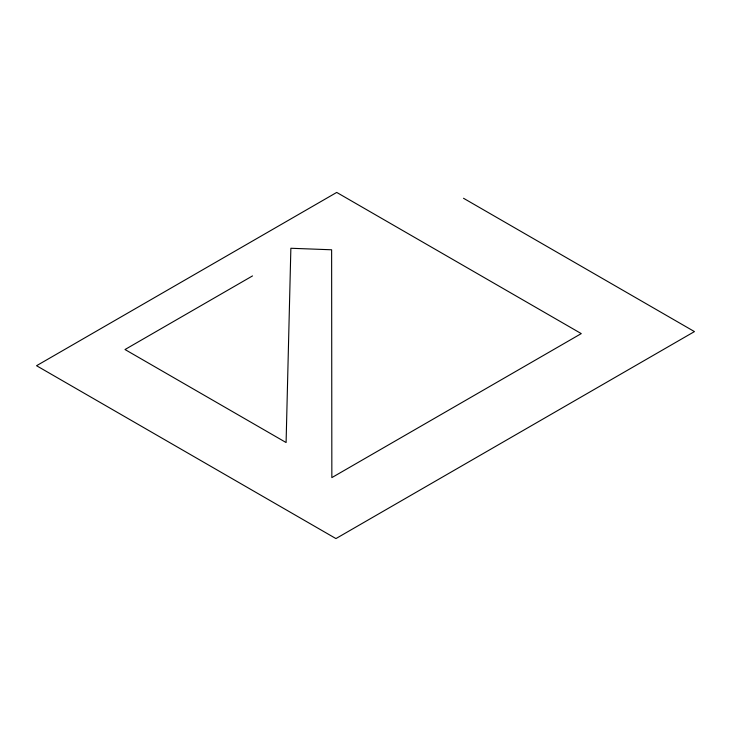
<?xml version="1.0" encoding="UTF-8"?>
<svg xmlns="http://www.w3.org/2000/svg" width="731" height="731" viewBox="0 0 731 731"><rect width="100%" height="100%" fill="white"/><g stroke="black" fill="none" stroke-linecap="round" stroke-linejoin="round"><path stroke-width="1.1" d="M252.515 275.916L125.001 349.528L286.095 442.538L290.865 248.266L331.627 249.783L331.847 477.608L581.264 333.61L336.717 192.427L36.55 365.719L335.94 538.573L694.45 331.591L463.527 198.275"/></g></svg>
